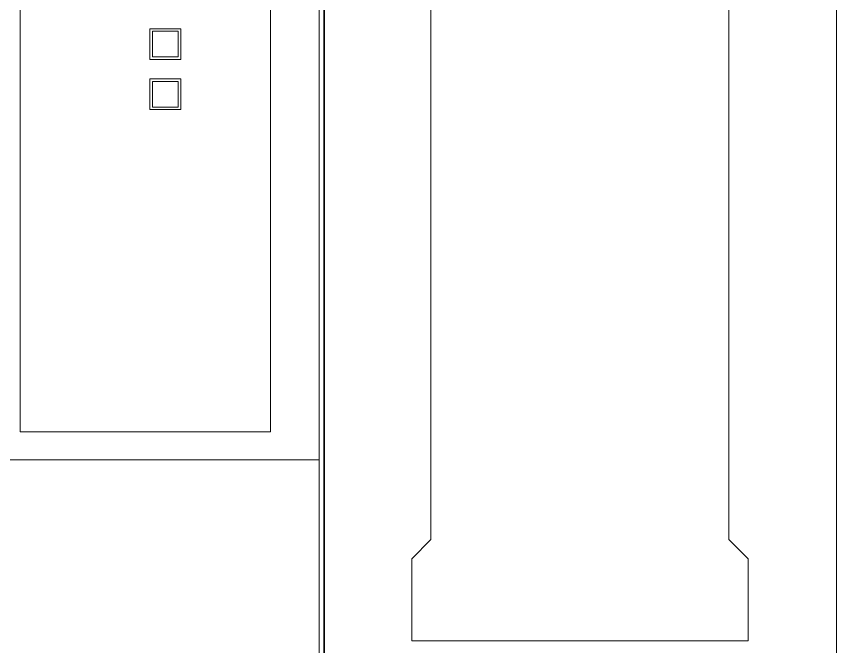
# Model space of a CAD drawing. Header units: millimetres. Extents: x 6750 to 121550, y -28210 to 66060.
# Drawn here: x 16064.93 to 16093.57, y 16153.88 to 16175.89 of the extents above; entities that cross this region are included whole.
import ezdxf

# ---------------------------------------------------------------- set-up
doc = ezdxf.new("R2010")
doc.units = ezdxf.units.MM
doc.layers.add('1', color=7, linetype='Continuous')

# ---------------------------------------------------------------- blocks, each defined once
blk = doc.blocks.new('5')
at = {"layer": '1', "color": 7, "linetype": 'Continuous', "lineweight": 13}
for p, q in [((40058.405, 18164.421), (40058.405, 18094.919)), ((40046.755, 18160.471), (40046.755, 18127.921)), ((40056.505, 18127.921), (40056.505, 18160.471)), ((40058.585, 18100.104), (40058.585, 18155.043)), ((40078.555, 18155.043), (40078.555, 18096.804)), ((40062.755, 18123.721), (40062.755, 18148.421)), ((40074.355, 18148.421), (40074.355, 18123.721)), ((40046.755, 18127.921), (40056.505, 18127.921)), ((40038.405, 18126.821), (40058.405, 18126.821)), ((40062.005, 18122.971), (40062.755, 18123.721)), ((40062.755, 18123.721), (40062.005, 18122.971)), ((40074.355, 18123.721), (40075.105, 18122.971)), ((40075.105, 18122.971), (40074.355, 18123.721)), ((40062.005, 18119.771), (40062.005, 18122.971)), ((40075.105, 18122.971), (40075.105, 18119.771)), ((40075.105, 18119.771), (40062.005, 18119.771))]:
    blk.add_line(p, q, dxfattribs=at)
blk = doc.blocks.new('6')
at = {"layer": '1', "color": 7, "linetype": 'Continuous', "lineweight": 13}
for p, q in [((40010.309, 18163.098), (40010.309, 18107.836)), ((40003.509, 18150.153), (40003.509, 18151.353)), ((40003.509, 18151.353), (40004.709, 18151.353)), ((40004.709, 18151.353), (40004.709, 18150.153)), ((40003.609, 18151.253), (40003.609, 18150.253)), ((40004.609, 18151.253), (40003.609, 18151.253)), ((40004.609, 18150.253), (40004.609, 18151.253)), ((40004.709, 18150.153), (40003.509, 18150.153)), ((40003.609, 18150.253), (40004.609, 18150.253)), ((40003.509, 18148.203), (40003.509, 18149.403)), ((40003.509, 18149.403), (40004.709, 18149.403)), ((40004.709, 18149.403), (40004.709, 18148.203)), ((40003.609, 18149.303), (40003.609, 18148.303)), ((40004.609, 18149.303), (40003.609, 18149.303)), ((40004.609, 18148.303), (40004.609, 18149.303)), ((40004.709, 18148.203), (40003.509, 18148.203)), ((40003.609, 18148.303), (40004.609, 18148.303))]:
    blk.add_line(p, q, dxfattribs=at)

msp = doc.modelspace()

# ---------------------------------------------------------------- block references
at = {"xscale": 0.8966695132365401, "yscale": 0.8966695132365401, "zscale": 0.8966695132365401}
for name, p in [('5', (-19843.644, -93.373)), ('6', (-19800.338, -100.306))]:
    msp.add_blockref(name, p, dxfattribs=at)

doc.saveas('drawing.dxf')
